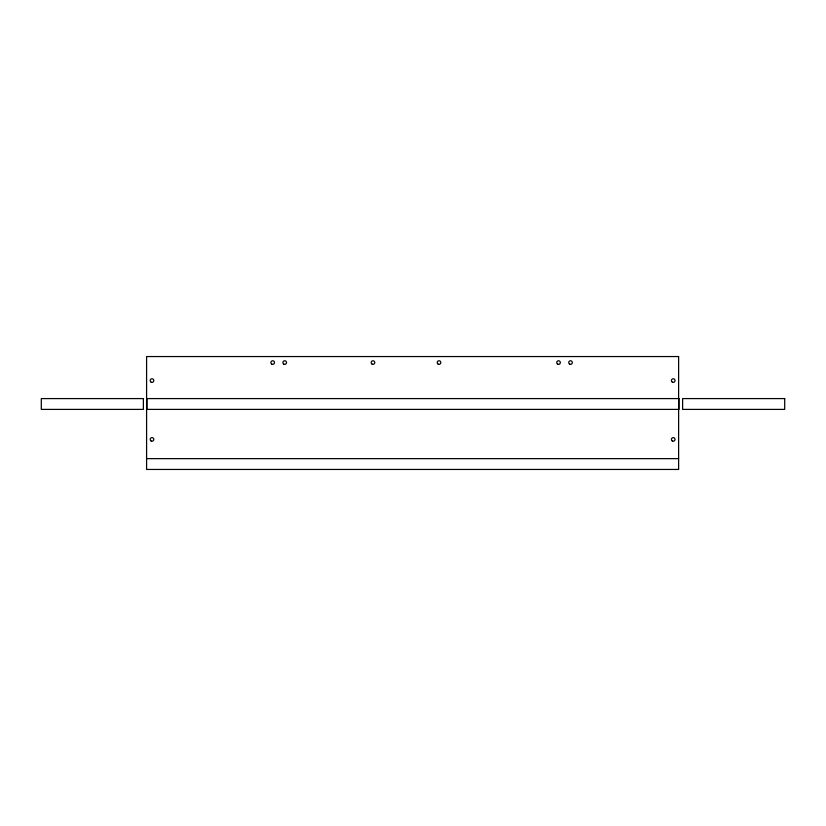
<?xml version="1.0" encoding="UTF-8"?>
<svg xmlns="http://www.w3.org/2000/svg" width="826" height="826" viewBox="0 0 826 826"><rect width="100%" height="100%" fill="white"/><g stroke="black" fill="none" stroke-linecap="round" stroke-linejoin="round"><path stroke-width="1.24" d="M146.594 458.636L678.621 458.636M678.621 356.553L146.594 356.553L146.594 469.447L678.621 469.447L678.621 356.553M143.383 398.586L41.3 398.586L41.3 409.397L143.383 409.397L143.383 398.586M679.013 398.586L146.987 398.586L146.987 409.397L679.013 409.397L679.013 398.586M784.7 398.586L682.617 398.586L682.617 409.397L784.7 409.397L784.7 398.586M569.641 364.121A1.797 1.797 0 0 0 572.335 362.562A1.797 1.797 0 0 0 569.641 361.003A1.797 1.797 0 0 0 569.641 364.121M557.633 364.121A1.797 1.797 0 0 0 560.327 362.562A1.797 1.797 0 0 0 557.633 361.003A1.797 1.797 0 0 0 557.633 364.121M283.803 364.121A1.797 1.797 0 0 0 286.508 362.562A1.797 1.797 0 0 0 283.803 361.003A1.797 1.797 0 0 0 283.803 364.121M271.795 364.121A1.797 1.797 0 0 0 274.5 362.562A1.797 1.797 0 0 0 271.795 361.003A1.797 1.797 0 0 0 271.795 364.121M372.082 364.121A1.797 1.797 0 0 0 374.777 362.562A1.797 1.797 0 0 0 372.082 361.003A1.797 1.797 0 0 0 372.082 364.121M438.131 364.121A1.797 1.797 0 0 0 440.836 362.562A1.797 1.797 0 0 0 438.131 361.003A1.797 1.797 0 0 0 438.131 364.121M151.096 382.139A1.797 1.797 0 0 0 153.801 380.569A1.797 1.797 0 0 0 151.096 379.01A1.797 1.797 0 0 0 151.096 382.139M672.323 382.139A1.797 1.797 0 0 0 675.028 380.569A1.797 1.797 0 0 0 672.323 379.01A1.797 1.797 0 0 0 672.323 382.139M151.096 440.981A1.797 1.797 0 0 0 153.801 439.422A1.797 1.797 0 0 0 151.096 437.863A1.797 1.797 0 0 0 151.096 440.981M672.323 440.981A1.797 1.797 0 0 0 675.028 439.422A1.797 1.797 0 0 0 672.323 437.863A1.797 1.797 0 0 0 672.323 440.981"/></g></svg>
